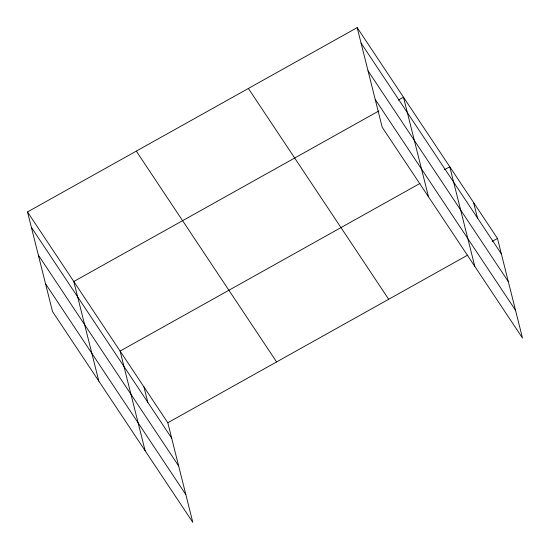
<?xml version="1.0" encoding="UTF-8"?>
<svg xmlns="http://www.w3.org/2000/svg" width="550" height="550" viewBox="0 0 550 550"><rect width="100%" height="100%" fill="white"/><g stroke="black" fill="none" stroke-linecap="round" stroke-linejoin="round"><path stroke-width="0.82" d="M27.5 211.936L167.798 422.757L192.816 522.369L52.518 311.548L27.5 211.936L357.184 27.631L497.482 238.452L522.5 338.064L382.202 127.243L357.184 27.631M378.888 110.949L73.796 281.504L98.821 381.116M398.262 100.121L403.48 97.199L428.498 196.811M419.973 183.439L120.099 351.079L145.118 450.691M444.565 169.689L449.776 166.774L474.801 266.386M167.798 422.757L467.672 255.117M492.264 241.367L497.482 238.452M361.047 43.024L501.346 253.846M368.026 70.819L508.324 281.641M375.224 99.447L515.522 310.276M248.387 88.454L388.685 299.276M136.297 151.113L276.595 361.934M31.364 227.329L171.662 438.151M38.349 255.124L178.647 465.946M45.54 283.752L185.838 494.581M473.626 202.613L477.496 218.006M143.949 386.918L147.812 402.311"/></g></svg>
